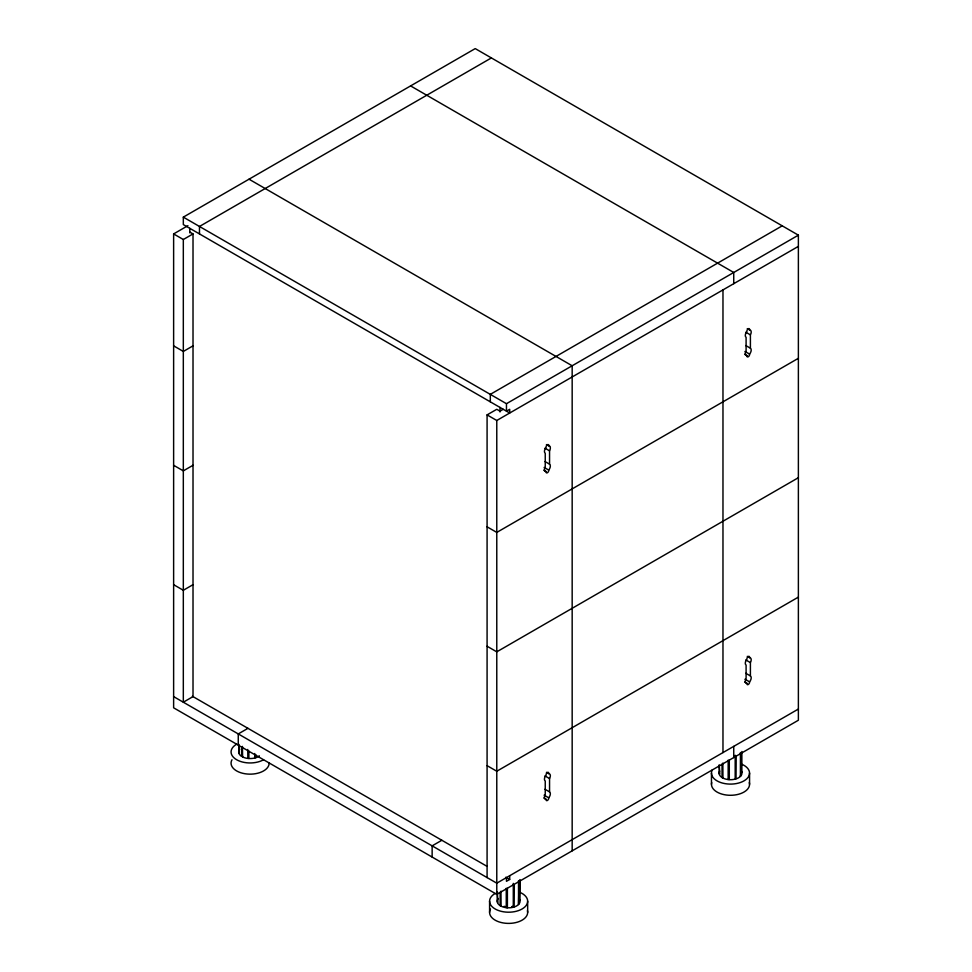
<?xml version="1.0" encoding="UTF-8"?>
<svg xmlns="http://www.w3.org/2000/svg" width="972" height="972" viewBox="0 0 972 972"><rect width="100%" height="100%" fill="white"/><g stroke="black" fill="none" stroke-linecap="round" stroke-linejoin="round"><path stroke-width="1.46" d="M254.773 753.507L254.773 757.978A11.421 6.597 0 0 1 248.881 758.512L248.881 751.052M513.289 883.354L513.289 907.228A11.421 6.597 0 0 1 507.396 907.775L507.396 888.372M729.292 760.262L729.292 779.666A11.421 6.597 0 0 0 735.184 779.119L735.184 755.244M242.587 756.666L242.441 746.399M549.593 446.148L548.73 445.322A1.908 1.094 -60 0 0 547.151 444.909A1.908 1.094 -60 0 0 546.082 447.412A4.192 2.418 -60 0 0 545.243 453.304L545.243 466.645A4.192 2.418 -60 0 0 546.082 471.578A1.908 1.094 -60 0 0 547.394 472.732A1.908 1.094 -60 0 0 548.706 470.059A4.192 2.418 -60 0 0 549.557 464.166L549.557 450.826A4.192 2.418 -60 0 0 549.593 446.148L548.73 445.322M500.957 891.178L501.09 905.977L500.143 905.637A11.421 6.597 0 0 1 497.445 902.563L497.445 892.126M254.725 757.832L255.794 757.686A11.421 6.597 0 0 0 259.354 755.827M501.09 905.977L500.957 906.098A11.421 6.597 0 0 0 506.266 907.666L507.396 907.775M729.267 779.508L728.162 779.556A11.421 6.597 0 0 1 722.852 778.001L722.038 777.527A11.421 6.597 0 0 1 719.329 774.465L719.329 765.511M722.949 777.916L722.852 763.069M248.893 758.464L247.751 758.415A11.421 6.597 0 0 1 242.441 756.848M247.86 758.282L247.751 749.461M740.178 775.948L740.943 775.802A11.421 6.597 0 0 0 741.867 772.4L741.867 751.502M497.749 902.478L497.263 894.459M183.319 217.133L506.461 403.696L506.461 411.156L509.693 409.297L509.693 413.027L183.319 224.593L183.319 217.133L475.223 48.6L798.377 235.163L798.377 720.24L496.777 894.374L173.624 707.81L173.624 233.924L187.924 225.662M491.382 57.931L199.479 226.464L199.479 233.924M183.319 239.513L193.015 233.924L193.015 696.608L183.319 702.209L183.319 239.513L173.624 233.924M193.015 345.862L183.319 351.463L173.624 345.862M193.015 465.272L183.319 470.861L173.624 465.272M782.217 225.832L490.313 394.365L490.313 401.837M193.015 584.67L183.319 590.271L173.624 584.67M487.081 877.582L487.081 414.886L496.777 409.297L500.009 411.156L503.229 409.297M506.461 403.696L798.377 235.163M487.081 414.886L496.777 420.487L798.377 246.366M798.377 358.303L496.777 532.425L487.081 526.836M247.945 728.332L238.262 733.921L238.262 745.123M798.377 477.702L496.777 651.835L487.081 646.234M798.377 597.112L496.777 771.233L487.081 765.644M441.835 840.27L432.139 845.859L432.139 857.061M798.377 709.05L496.777 883.171L173.624 696.608M509.693 875.711L509.693 879.441L506.461 881.312L506.461 877.582M238.93 744.358L238.93 753.312A11.421 6.597 0 0 0 241.627 756.386L242.538 756.471M519.558 899.914L519.801 880.45M740.956 770.419A11.421 6.597 0 0 1 741.697 771.744L741.867 772.4M238.93 753.312L238.748 745.208M519.716 899.865L519.801 899.853A11.421 6.597 0 0 0 519.485 899.185M719.159 764.855L719.766 774.04M519.984 879.611L519.643 900.473M239.088 752.705L238.748 752.668A11.421 6.597 0 0 1 239.683 749.266M740.858 775.778L740.943 753.409M518.963 903.887L519.048 903.911A11.421 6.597 0 0 0 519.984 900.509M740.421 752.51L740.421 776.385A11.421 6.597 0 0 1 736.205 778.827L735.184 779.119M518.526 880.62L518.526 904.495A11.421 6.597 0 0 1 514.31 906.937L513.289 907.228M518.526 904.495L519.048 881.519M410.597 85.913L733.739 272.476L733.739 283.678M747.274 328.609L749.558 329.933A4.192 2.418 -60 0 1 750.408 334.866L750.408 348.195A4.192 2.418 -60 0 1 749.558 354.1A1.908 1.094 -60 0 1 748.246 356.773A1.908 1.094 -60 0 1 746.933 355.618L744.649 354.294M745.828 332.217L750.408 334.866M745.828 345.558L750.408 348.195M744.977 351.463L749.558 354.1M249.026 179.2L572.168 365.764L572.168 850.84M189.783 232.053L193.015 233.924M546.422 444.569L548.706 445.893M544.976 448.177L549.557 450.826M544.976 461.518L549.557 464.166M544.126 467.423L548.706 470.059M543.798 470.254L546.082 471.578M747.274 656.355L749.558 657.667A4.192 2.418 -60 0 1 750.408 662.6L750.408 675.941A4.192 2.418 -60 0 1 749.558 681.846A1.908 1.094 -60 0 1 748.246 684.507A1.908 1.094 -60 0 1 746.933 683.352L744.649 682.028M745.828 659.952L750.408 662.6M745.828 673.292L750.408 675.941M744.977 679.197L749.558 681.846M546.422 772.315L548.706 773.627A4.192 2.418 -60 0 1 549.557 778.56L549.557 791.901A4.192 2.418 -60 0 1 548.706 797.805A1.908 1.094 -60 0 1 547.394 800.466A1.908 1.094 -60 0 1 546.082 799.312L543.798 797.988M544.976 775.911L549.557 778.56M544.976 789.252L549.557 791.901M544.126 795.157L548.706 797.805M192.371 696.244L487.081 866.38M505.817 877.206L509.693 879.441M736.023 778.706L736.205 756.435M514.139 906.815L514.31 884.544M749.558 773.105L749.558 784.295M733.739 746.362L733.739 757.553M728.162 760.153L728.162 779.556M722.974 289.887L722.974 752.583M722.038 764.101L722.038 777.527M711.468 773.105L711.468 784.295M527.662 901.214L527.662 912.404M506.266 888.262L506.266 907.666M500.143 892.199L500.143 905.637M500.009 407.426L500.009 411.982M496.777 420.487L496.777 894.374M489.584 901.214L489.584 912.404M255.794 754.697L255.794 757.686M241.627 747.432L241.627 756.386M189.783 228.323L189.783 232.879M546.082 799.312A4.192 2.418 -60 0 1 545.243 794.391L545.243 781.051A4.192 2.418 -60 0 1 546.082 775.146A1.908 1.094 -60 0 1 547.394 772.485A1.908 1.094 -60 0 1 548.706 773.627M746.933 355.618A4.192 2.418 -60 0 1 746.095 350.685L746.095 337.345A4.192 2.418 -60 0 1 746.933 331.452A1.908 1.094 -60 0 1 748.246 328.779A1.908 1.094 -60 0 1 749.558 329.933M746.933 683.352A4.192 2.418 -60 0 1 746.095 678.432L746.095 665.091A4.192 2.418 -60 0 1 746.933 659.186A1.908 1.094 -60 0 1 748.246 656.525A1.908 1.094 -60 0 1 749.558 657.667M263.57 759.74A19.039 10.996 0 0 1 236.646 759.74A19.039 10.996 0 0 1 236.646 744.188M255.928 756.581A9.902 5.723 0 0 1 254.603 757.054M269.147 763.154A19.039 10.996 0 0 1 247.131 774.016A19.039 10.996 0 0 1 231.992 759.752M719.159 773.809A11.421 6.597 0 0 1 719.657 771.051M741.709 764.211A19.039 10.996 0 0 1 747.006 778.596A19.039 10.996 0 0 1 722.767 783.153A19.039 10.996 0 0 1 712.403 769.703M749.315 782.582A19.039 10.996 0 0 1 730.507 795.29A19.039 10.996 0 0 1 711.711 782.582M497.263 901.919A11.421 6.597 0 0 1 498.199 898.517M519.813 892.32A19.039 10.996 0 0 1 523.422 908.127A19.039 10.996 0 0 1 495.878 909.379A19.039 10.996 0 0 1 495.161 893.438M513.119 906.305A9.902 5.723 0 0 1 511.685 906.645M505.562 906.645A9.902 5.723 0 0 1 504.128 906.305M527.432 910.691A19.039 10.996 0 0 1 507.129 923.364A19.039 10.996 0 0 1 490.508 909.014"/></g></svg>
